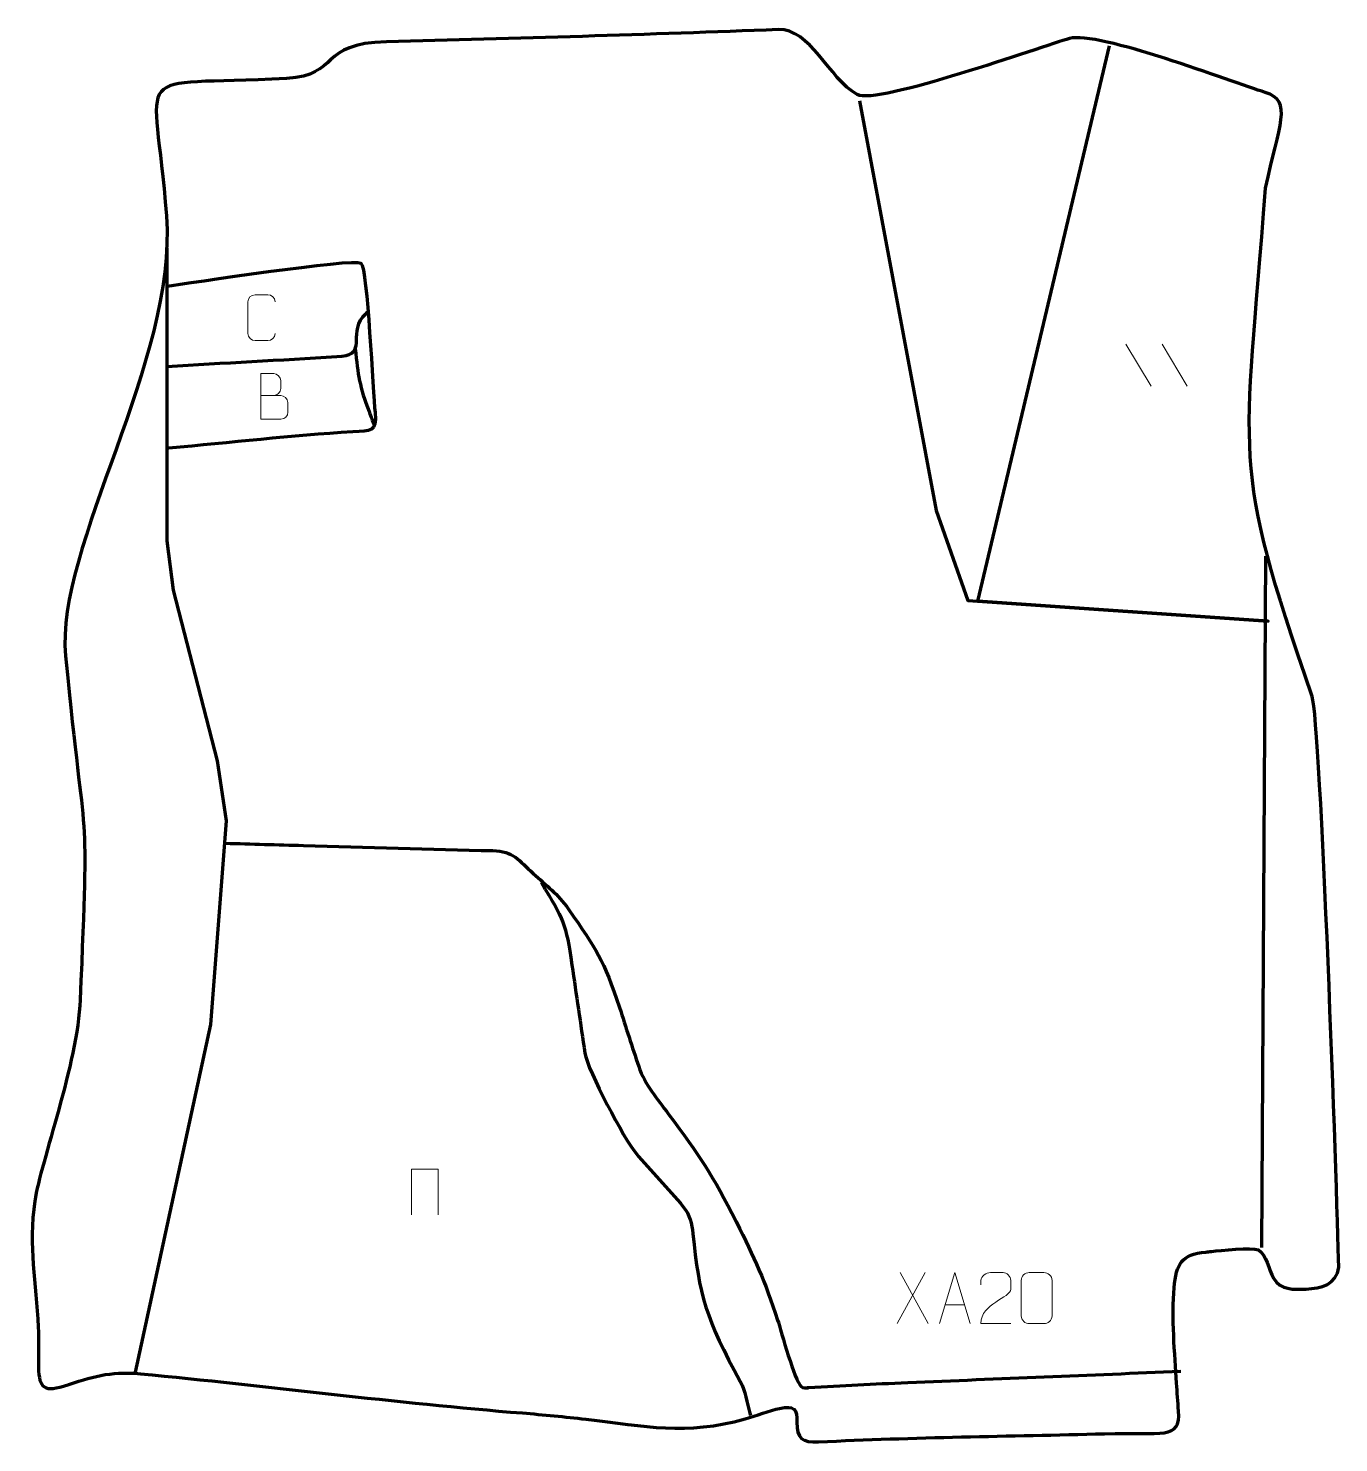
# Model space of a CAD drawing. Header units: millimetres. Extents: x -542 to 100, y -25 to 668.
import ezdxf

# ---------------------------------------------------------------- set-up
doc = ezdxf.new("R2010")
doc.units = ezdxf.units.MM
doc.header["$MEASUREMENT"] = 0
doc.layers.add('layer 1', color=7, linetype='Continuous')
doc.layers.add('layer 2', color=7, linetype='Continuous')

msp = doc.modelspace()

# ---------------------------------------------------------------- linework, layer by layer
at = {"layer": 'layer 1', "color": 140, "lineweight": 158}
for points, knots in [([(-134.8407, 632.0394), (-134.8407, 632.0394), (-97.2698, 431.4852), (-97.2698, 431.4852), (-97.2698, 431.4852), (-97.2698, 431.4852), (-81.7918, 387.432), (-81.7918, 387.432), (-81.7918, 387.432), (-81.7918, 387.432), (65.1843, 377.2455), (65.1843, 377.2455), (65.1843, 377.2455), (65.1843, 377.2455), (-76.8653, 387.0905), (-76.8653, 387.0905), (-76.8653, 387.0905), (-76.8653, 387.0905), (-12.5695, 658.8943), (-12.5695, 658.8943)], [0, 0, 0, 0, 0.16666667, 0.16666667, 0.16666667, 0.16666667, 0.33333333, 0.33333333, 0.33333333, 0.33333333, 0.5, 0.5, 0.5, 0.5, 0.66666667, 0.66666667, 0.66666667, 0.66666667, 1, 1, 1, 1]), ([(-473.8951, 559.8396), (-473.8951, 559.8396), (-473.9047, 416.5365), (-473.9047, 416.5365), (-473.9047, 416.5365), (-473.9047, 416.5365), (-470.7296, 392.4596), (-470.7296, 392.4596), (-470.7296, 392.4596), (-470.7296, 392.4596), (-449.2984, 308.8512), (-449.2984, 308.8512), (-449.2984, 308.8512), (-449.2984, 308.8512), (-444.8004, 279.4824), (-444.8004, 279.4824), (-444.8004, 279.4824), (-444.8004, 279.4824), (-452.4734, 179.7345), (-452.4734, 179.7345), (-452.4734, 179.7345), (-452.4734, 179.7345), (-489.4157, 9.6237), (-489.4157, 9.6237)], [0, 0, 0, 0, 0.14285714, 0.14285714, 0.14285714, 0.14285714, 0.28571429, 0.28571429, 0.28571429, 0.28571429, 0.42857143, 0.42857143, 0.42857143, 0.42857143, 0.57142857, 0.57142857, 0.57142857, 0.57142857, 0.71428571, 0.71428571, 0.71428571, 0.71428571, 1, 1, 1, 1]), ([(-473.8963, 541.2708), (-464.5683, 542.5242), (-382.2046, 555.2374), (-378.8332, 552.5683), (-378.8332, 552.5683), (-375.7007, 550.0883), (-372.937, 488.6691), (-371.9769, 479.4106), (-371.9769, 479.4106), (-370.9671, 469.674), (-374.0671, 470.5108), (-382.833, 469.9612), (-382.833, 469.9612), (-412.8438, 468.0794), (-442.963, 464.6542), (-472.9536, 461.9803), (-472.9536, 461.9803), (-472.9536, 461.9803), (-473.9016, 461.8958), (-473.9016, 461.8958)], [0, 0, 0, 0, 0.16666667, 0.16666667, 0.16666667, 0.16666667, 0.33333333, 0.33333333, 0.33333333, 0.33333333, 0.5, 0.5, 0.5, 0.5, 0.66666667, 0.66666667, 0.66666667, 0.66666667, 1, 1, 1, 1]), ([(-473.8989, 501.9803), (-446.1359, 503.654), (-418.3866, 505.1671), (-390.6254, 506.7755), (-390.6254, 506.7755), (-376.0628, 507.6192), (-383.9657, 514.6747), (-379.0492, 524.6168), (-379.0492, 524.6168), (-378.3262, 526.0788), (-376.544, 527.4542), (-375.6483, 528.8141)], [0, 0, 0, 0, 0.25, 0.25, 0.25, 0.25, 0.5, 0.5, 0.5, 0.5, 1, 1, 1, 1]), ([(-381.6752, 510.5575), (-380.2921, 497.7905), (-379.5272, 491.9926), (-374.8858, 479.8482), (-374.8858, 479.8482), (-373.7619, 476.9072), (-373.3944, 475.9732), (-372.2761, 473.0292)], [0, 0, 0, 0, 0.33333333, 0.33333333, 0.33333333, 0.33333333, 1, 1, 1, 1]), ([(-445.1884, 268.538), (-432.4519, 268.1731), (-419.7153, 267.8081), (-406.9788, 267.4432), (-406.9788, 267.4432), (-376.1102, 266.5587), (-345.141, 265.4853), (-314.2772, 264.895), (-314.2772, 264.895), (-304.2678, 264.7035), (-301.5523, 260.1153), (-294.616, 253.7745), (-294.616, 253.7745), (-287.9463, 247.6902), (-282.6081, 243.8317), (-277.3434, 236.2838), (-277.3434, 236.2838), (-263.5314, 216.4563), (-260.0483, 211.6122), (-252.3248, 188.063), (-252.3248, 188.063), (-249.1926, 178.5131), (-246.1546, 168.6692), (-242.9273, 159.1948), (-242.9273, 159.1948), (-239.8209, 150.0756), (-233.8916, 143.5434), (-228.2595, 135.8998), (-228.2595, 135.8998), (-213.4877, 115.8515), (-206.4985, 105.8637), (-195.219, 83.2522), (-195.219, 83.2522), (-186.2491, 65.2711), (-181.2205, 54.3047), (-174.9293, 35.0648), (-174.9293, 35.0648), (-173.1552, 29.4301), (-166.6691, 5.2539), (-163.3338, 2.5658), (-163.3338, 2.5658), (-162.256, 1.6972), (-161.161, 1.7817), (-159.8739, 1.8908)], [0, 0, 0, 0, 0.08333333, 0.08333333, 0.08333333, 0.08333333, 0.16666667, 0.16666667, 0.16666667, 0.16666667, 0.25, 0.25, 0.25, 0.25, 0.33333333, 0.33333333, 0.33333333, 0.33333333, 0.41666667, 0.41666667, 0.41666667, 0.41666667, 0.5, 0.5, 0.5, 0.5, 0.58333333, 0.58333333, 0.58333333, 0.58333333, 0.66666667, 0.66666667, 0.66666667, 0.66666667, 0.75, 0.75, 0.75, 0.75, 0.83333333, 0.83333333, 0.83333333, 0.83333333, 1, 1, 1, 1]), ([(-290.5383, 249.3551), (-279.6989, 230.9189), (-278.5318, 229.5423), (-275.6026, 208.9065), (-275.6026, 208.9065), (-273.493, 194.5364), (-271.3915, 180.1657), (-269.246, 165.8009), (-269.246, 165.8009), (-267.9603, 157.1971), (-249.612, 123.2163), (-244.3807, 116.8882), (-244.3807, 116.8882), (-236.9011, 107.8979), (-228.4679, 99.4885), (-221.1018, 90.5727), (-221.1018, 90.5727), (-217.9345, 86.7391), (-216.8737, 82.0972), (-216.4144, 77.4277), (-216.4144, 77.4277), (-213.4541, 47.3339), (-209.9655, 35.4718), (-193.2058, 5.0432), (-193.2058, 5.0432), (-190.5901, 0.2941), (-190.102, -5.3469), (-188.5502, -10.5419), (-188.5502, -10.5419), (-188.5502, -10.5419), (-188.2763, -11.4587), (-188.2763, -11.4587)], [0, 0, 0, 0, 0.11111111, 0.11111111, 0.11111111, 0.11111111, 0.22222222, 0.22222222, 0.22222222, 0.22222222, 0.33333333, 0.33333333, 0.33333333, 0.33333333, 0.44444444, 0.44444444, 0.44444444, 0.44444444, 0.55555556, 0.55555556, 0.55555556, 0.55555556, 0.66666667, 0.66666667, 0.66666667, 0.66666667, 0.77777778, 0.77777778, 0.77777778, 0.77777778, 1, 1, 1, 1]), ([(22.3448, 9.8572), (-22.1623, 8.0201), (-66.6702, 6.1943), (-111.1766, 4.346), (-111.1766, 4.346), (-128.5656, 3.6239), (-142.7253, 2.6398), (-160.0033, 1.8851), (-160.0033, 1.8851), (-160.2582, 1.874), (-160.4733, 1.9669), (-160.4733, 1.9669)], [0, 0, 0, 0, 0.25, 0.25, 0.25, 0.25, 0.5, 0.5, 0.5, 0.5, 1, 1, 1, 1])]:
    msp.add_open_spline(points, degree=3, knots=knots, dxfattribs=at)
msp.add_open_spline([(63.871, 409.0319), (63.871, 409.0319), (61.8865, 70.5635), (61.8865, 70.5635)], degree=3, dxfattribs=at)
at = {"layer": 'layer 1', "color": 250, "lineweight": 9}
for points in [[(-102.7462, 58.2866), (-102.7462, 58.2866), (-116.4868, 33.3908), (-116.4868, 33.3908)], [(-115.0322, 58.2866), (-115.0322, 58.2866), (-101.2916, 33.3331), (-101.2916, 33.3331)], [(-92.9097, 42.5825), (-92.9097, 42.5825), (-83.414, 42.5825), (-83.414, 42.5825)]]:
    msp.add_open_spline(points, degree=3, dxfattribs=at)
for points, knots in [([(-95.6323, 33.3331), (-95.6323, 33.3331), (-88.2613, 58.2866), (-88.2613, 58.2866), (-88.2613, 58.2866), (-88.2613, 58.2866), (-80.6914, 33.3331), (-80.6914, 33.3331)], [0, 0, 0, 0, 0.33333333, 0.33333333, 0.33333333, 0.33333333, 1, 1, 1, 1]), ([(-60.7904, 33.3227), (-65.7048, 33.323), (-70.6192, 33.323), (-75.5333, 33.3227), (-75.5333, 33.3227), (-75.5333, 43.255), (-60.8823, 45.8962), (-60.7904, 50.2065), (-60.7904, 50.2065), (-60.7907, 51.6306), (-60.7907, 53.0543), (-60.7904, 54.4776), (-60.7904, 54.4776), (-60.8073, 56.5547), (-62.9301, 58.2795), (-64.6011, 58.2968), (-64.6011, 58.2968), (-66.6743, 58.2964), (-68.7472, 58.2964), (-70.8196, 58.2968), (-70.8196, 58.2968), (-72.6417, 58.3133), (-75.4664, 56.5212), (-75.5333, 54.4276), (-75.5333, 54.4276), (-75.5333, 54.4276), (-75.5333, 52.3728), (-75.5333, 52.3728)], [0, 0, 0, 0, 0.125, 0.125, 0.125, 0.125, 0.25, 0.25, 0.25, 0.25, 0.375, 0.375, 0.375, 0.375, 0.5, 0.5, 0.5, 0.5, 0.625, 0.625, 0.625, 0.625, 0.75, 0.75, 0.75, 0.75, 1, 1, 1, 1]), ([(-51.7426, 58.3091), (-49.3765, 58.3091), (-47.01, 58.3091), (-44.6435, 58.3091), (-44.6435, 58.3091), (-42.663, 58.3447), (-40.637, 56.8504), (-40.6099, 54.4083), (-40.6099, 54.4083), (-40.6103, 48.6509), (-40.6103, 42.8931), (-40.6099, 37.1349), (-40.6099, 37.1349), (-40.752, 34.8073), (-42.4584, 33.325), (-44.6435, 33.3142), (-44.6435, 33.3142), (-47.0159, 33.3146), (-49.3883, 33.3146), (-51.7603, 33.3142), (-51.7603, 33.3142), (-53.7188, 33.2086), (-55.7252, 35.0965), (-55.7138, 37.1175), (-55.7138, 37.1175), (-55.7134, 42.8981), (-55.7134, 48.6784), (-55.7138, 54.4582), (-55.7138, 54.4582), (-55.7095, 56.6002), (-53.9324, 58.3227), (-51.7426, 58.3091)], [0, 0, 0, 0, 0.11111111, 0.11111111, 0.11111111, 0.11111111, 0.22222222, 0.22222222, 0.22222222, 0.22222222, 0.33333333, 0.33333333, 0.33333333, 0.33333333, 0.44444444, 0.44444444, 0.44444444, 0.44444444, 0.55555556, 0.55555556, 0.55555556, 0.55555556, 0.66666667, 0.66666667, 0.66666667, 0.66666667, 0.77777778, 0.77777778, 0.77777778, 0.77777778, 1, 1, 1, 1])]:
    msp.add_open_spline(points, degree=3, knots=knots, dxfattribs=at)
at = {"layer": 'layer 2', "color": 242, "lineweight": 158}
msp.add_open_spline([(63.8593, 589.1803), (53.6821, 453.9065), (46.5491, 456.7301), (86.6608, 340.3951), (86.6608, 340.3951), (90.8176, 328.3392), (98.908, 99.4911), (99.6644, 60.9213), (99.6644, 60.9213), (98.8159, 52.3597), (91.0375, 50.7035), (83.7096, 50.2685), (83.7096, 50.2685), (77.7404, 49.9142), (71.2473, 49.8021), (67.8711, 55.4701), (67.8711, 55.4701), (65.3096, 59.7703), (64.3829, 67.0947), (60.4405, 69.4163), (60.4405, 69.4163), (57.091, 70.9538), (41.7969, 69.0988), (37.3767, 68.6688), (37.3767, 68.6688), (36.4422, 68.5779), (35.508, 68.4847), (34.5737, 68.3913), (34.5737, 68.3913), (22.7298, 67.2011), (20.1854, 62.7266), (19.1108, 50.886), (19.1108, 50.886), (17.8626, 37.1335), (19.4147, 18.0883), (20.3374, 4.2219), (20.3374, 4.2219), (20.641, -0.3409), (20.9621, -4.902), (21.2868, -9.4633), (21.2868, -9.4633), (22.3059, -23.7082), (13.7679, -19.8061), (-14.9181, -20.5848), (-14.9181, -20.5848), (-61.5233, -21.843), (-108.3176, -22.2639), (-154.8699, -24.5818), (-154.8699, -24.5818), (-162.942, -24.9837), (-165.5364, -22.7792), (-165.4603, -15.0017), (-165.4603, -15.0017), (-165.3969, -8.5168), (-166.716, -6.6498), (-173.9488, -8.1568), (-173.9488, -8.1568), (-178.9289, -9.1945), (-185.4685, -11.8098), (-190.7681, -13.2915), (-190.7681, -13.2915), (-220.0709, -21.4841), (-239.3873, -16.8834), (-268.7794, -13.485), (-268.7794, -13.485), (-279.1376, -12.2873), (-289.46, -11.2698), (-299.8542, -10.4295), (-299.8542, -10.4295), (-361.8618, -5.4847), (-425.0505, 2.8361), (-486.7585, 8.8167), (-486.7585, 8.8167), (-502.5338, 10.1315), (-510.0855, 7.2314), (-524.4151, 2.7371), (-524.4151, 2.7371), (-535.0207, -0.5891), (-536.6268, 2.8111), (-536.6967, 13.7583), (-536.6967, 13.7583), (-536.7363, 19.9564), (-536.4326, 25.2636), (-536.7717, 31.6048), (-536.7717, 31.6048), (-537.9511, 53.6609), (-541.6558, 70.6761), (-538.4652, 93.349), (-538.4652, 93.349), (-535.5964, 112.9922), (-517.5516, 160.2907), (-516.2582, 191.9359), (-516.2582, 191.9359), (-511.9963, 296.214), (-513.5506, 258.148), (-523.4329, 360.2951), (-523.4329, 360.2951), (-528.6069, 413.7759), (-468.8127, 504.3847), (-474.0586, 575.6536), (-474.0586, 575.6536), (-479.7132, 652.4746), (-494.8887, 638.5435), (-415.2479, 642.9952), (-415.2479, 642.9952), (-388.821, 644.4724), (-400.0346, 660.1879), (-366.3195, 660.9644), (-366.3195, 660.9644), (-303.6775, 662.4071), (-237.0729, 664.4922), (-174.6217, 666.9278), (-174.6217, 666.9278), (-158.9554, 667.5388), (-149.9924, 643.1129), (-135.9435, 635.0541), (-135.9435, 635.0541), (-126.5352, 629.6574), (-45.3616, 658.725), (-32.089, 662.5209), (-32.089, 662.5209), (-18.2759, 666.4715), (47.3441, 641.1736), (63.7292, 636.1457), (63.7292, 636.1457), (77.622, 631.8825), (70.2756, 620.5919), (63.8593, 589.1803)], degree=3, knots=[0, 0, 0, 0, 0.03030303, 0.03030303, 0.03030303, 0.03030303, 0.06060606, 0.06060606, 0.06060606, 0.06060606, 0.09090909, 0.09090909, 0.09090909, 0.09090909, 0.12121212, 0.12121212, 0.12121212, 0.12121212, 0.15151515, 0.15151515, 0.15151515, 0.15151515, 0.18181818, 0.18181818, 0.18181818, 0.18181818, 0.21212121, 0.21212121, 0.21212121, 0.21212121, 0.24242424, 0.24242424, 0.24242424, 0.24242424, 0.27272727, 0.27272727, 0.27272727, 0.27272727, 0.3030303, 0.3030303, 0.3030303, 0.3030303, 0.33333333, 0.33333333, 0.33333333, 0.33333333, 0.36363636, 0.36363636, 0.36363636, 0.36363636, 0.39393939, 0.39393939, 0.39393939, 0.39393939, 0.42424242, 0.42424242, 0.42424242, 0.42424242, 0.45454545, 0.45454545, 0.45454545, 0.45454545, 0.48484848, 0.48484848, 0.48484848, 0.48484848, 0.51515152, 0.51515152, 0.51515152, 0.51515152, 0.54545455, 0.54545455, 0.54545455, 0.54545455, 0.57575758, 0.57575758, 0.57575758, 0.57575758, 0.60606061, 0.60606061, 0.60606061, 0.60606061, 0.63636364, 0.63636364, 0.63636364, 0.63636364, 0.66666667, 0.66666667, 0.66666667, 0.66666667, 0.6969697, 0.6969697, 0.6969697, 0.6969697, 0.72727273, 0.72727273, 0.72727273, 0.72727273, 0.75757576, 0.75757576, 0.75757576, 0.75757576, 0.78787879, 0.78787879, 0.78787879, 0.78787879, 0.81818182, 0.81818182, 0.81818182, 0.81818182, 0.84848485, 0.84848485, 0.84848485, 0.84848485, 0.87878788, 0.87878788, 0.87878788, 0.87878788, 0.90909091, 0.90909091, 0.90909091, 0.90909091, 0.93939394, 0.93939394, 0.93939394, 0.93939394, 1, 1, 1, 1], dxfattribs=at)
at = {"layer": 'layer 2', "color": 250, "lineweight": 9}
for points, knots in [([(-420.8878, 518.0865), (-421.013, 516.0055), (-422.5152, 514.6803), (-424.4389, 514.6706), (-424.4389, 514.6706), (-426.5275, 514.6709), (-428.6161, 514.6709), (-430.7044, 514.6706), (-430.7044, 514.6706), (-432.4286, 514.5762), (-434.195, 516.2641), (-434.185, 518.0709), (-434.185, 518.0709), (-434.1846, 523.2391), (-434.1846, 528.4068), (-434.185, 533.5742), (-434.185, 533.5742), (-434.1812, 535.4893), (-432.6167, 537.0292), (-430.6888, 537.0171), (-430.6888, 537.0171), (-428.6058, 537.0171), (-426.5223, 537.0171), (-424.4389, 537.0171), (-424.4389, 537.0171), (-422.6954, 537.0489), (-420.9117, 535.713), (-420.8878, 533.5296)], [0, 0, 0, 0, 0.125, 0.125, 0.125, 0.125, 0.25, 0.25, 0.25, 0.25, 0.375, 0.375, 0.375, 0.375, 0.5, 0.5, 0.5, 0.5, 0.625, 0.625, 0.625, 0.625, 0.75, 0.75, 0.75, 0.75, 1, 1, 1, 1]), ([(-427.9134, 487.7326), (-424.6544, 487.733), (-421.395, 487.733), (-418.1353, 487.7326), (-418.1353, 487.7326), (-416.366, 487.7171), (-414.6431, 486.1621), (-414.6431, 484.3263), (-414.6431, 484.3263), (-414.6434, 483.3155), (-414.6434, 480.5842), (-414.6431, 479.5731), (-414.6431, 479.5731), (-414.6272, 477.909), (-416.0085, 476.1052), (-418.0879, 476.1204), (-418.0879, 476.1204), (-421.3479, 476.1207), (-424.6076, 476.1207), (-427.8669, 476.1204), (-427.8669, 476.1204), (-427.8669, 483.5708), (-427.8669, 491.0209), (-427.8669, 498.4707), (-427.8669, 498.4707), (-425.7408, 498.4707), (-423.6144, 498.4707), (-421.4879, 498.4707), (-421.4879, 498.4707), (-419.9824, 498.4865), (-418.1044, 496.7753), (-418.0885, 495.0176), (-418.0885, 495.0176), (-418.0889, 493.167), (-418.0889, 493.0363), (-418.0885, 491.1854), (-418.0885, 491.1854), (-418.0731, 489.3348), (-419.734, 487.7171), (-421.5344, 487.7326)], [0, 0, 0, 0, 0.09090909, 0.09090909, 0.09090909, 0.09090909, 0.18181818, 0.18181818, 0.18181818, 0.18181818, 0.27272727, 0.27272727, 0.27272727, 0.27272727, 0.36363636, 0.36363636, 0.36363636, 0.36363636, 0.45454545, 0.45454545, 0.45454545, 0.45454545, 0.54545455, 0.54545455, 0.54545455, 0.54545455, 0.63636364, 0.63636364, 0.63636364, 0.63636364, 0.72727273, 0.72727273, 0.72727273, 0.72727273, 0.81818182, 0.81818182, 0.81818182, 0.81818182, 1, 1, 1, 1]), ([(-354.1579, 86.5907), (-354.1579, 86.5907), (-354.1579, 108.941), (-354.1579, 108.941), (-354.1579, 108.941), (-354.1579, 108.941), (-341.0396, 108.941), (-341.0396, 108.941), (-341.0396, 108.941), (-341.0396, 108.941), (-341.0396, 86.5907), (-341.0396, 86.5907)], [0, 0, 0, 0, 0.25, 0.25, 0.25, 0.25, 0.5, 0.5, 0.5, 0.5, 1, 1, 1, 1])]:
    msp.add_open_spline(points, degree=3, knots=knots, dxfattribs=at)
for points in [[(-4.5333, 512.8507), (-4.5333, 512.8507), (7.831, 492.3064), (7.831, 492.3064)], [(13.1966, 512.8507), (13.1966, 512.8507), (25.5609, 492.3064), (25.5609, 492.3064)]]:
    msp.add_open_spline(points, degree=3, dxfattribs=at)

doc.saveas('drawing.dxf')
